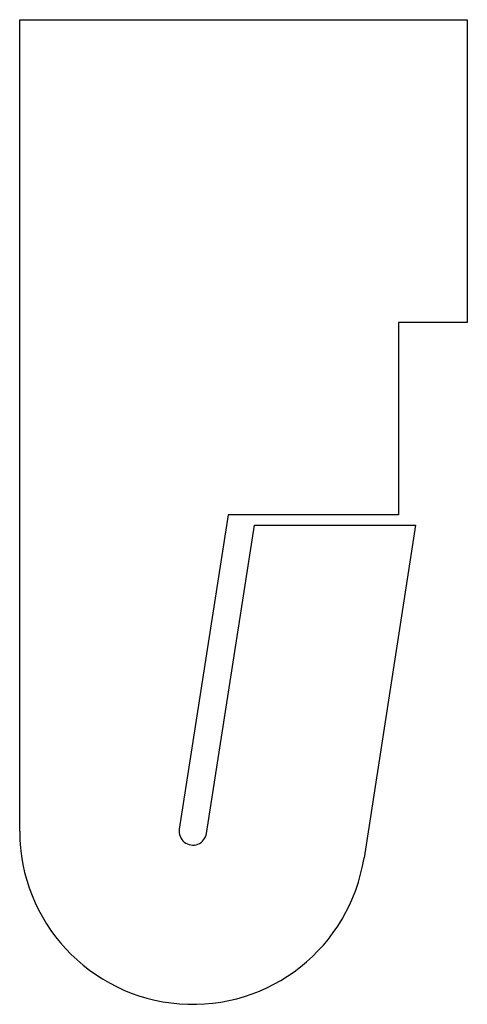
# Model space of a CAD drawing. Header units: millimetres. Extents: x 30.2 to 36.7, y -8.4 to 5.9.
import ezdxf

# ---------------------------------------------------------------- set-up
doc = ezdxf.new("R2010")
doc.units = ezdxf.units.MM
doc.layers.add('Shape2DView021', color=7, linetype='CONTINUOUS')

msp = doc.modelspace()

# ---------------------------------------------------------------- linework, layer by layer
at = {"layer": 'Shape2DView021'}
for p, q in [((30.2, 1.4), (30.2, 5.9)), ((30.2, 5.9), (36.7, 5.9)), ((36.7, 5.9), (36.7, 1.5)), ((36.7, 1.5), (35.7, 1.5)), ((35.7, 1.5), (35.7, -1.3)), ((30.2, -1.4), (30.2, 1.4)), ((30.2, -5.9), (30.2, -1.4)), ((33.2259, -1.3), (32.5172, -5.86935)), ((35.7, -1.3), (33.2259, -1.3)), ((32.9125, -5.93065), (33.6075, -1.45)), ((33.6075, -1.45), (35.95, -1.45)), ((35.95, -1.45), (35.2, -6.28546))]:
    msp.add_line(p, q, dxfattribs=at)
for radius, start in [(2.51486, 180), (0.2, 171.183)]:
    msp.add_arc((32.7149, -5.9), radius, start, -8.81657, dxfattribs=at)

doc.saveas('drawing.dxf')
